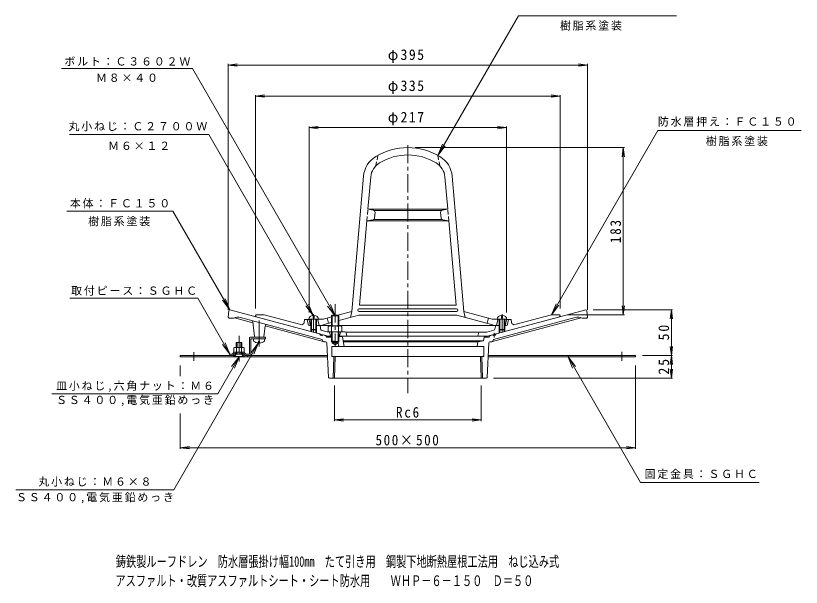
# Model space of a CAD drawing. Units: millimetres, scale not verified. Extents: x -445 to 418, y -549 to 525.
# Drawn here: x -445 to 418, y -549 to 79 of the extents above; entities that cross this region are included whole.
import ezdxf
from ezdxf.enums import TextEntityAlignment as Align

# ---------------------------------------------------------------- set-up
doc = ezdxf.new("R2010")
doc.units = ezdxf.units.MM
doc.header["$LTSCALE"] = 4
for name, pattern in [('CHAIN1', [8, 5, -1, 1, -1]), ('CHAIN2', [12, 9, -1, 1, -1]), ('DASHED1', [1.8, 1.2, -0.6]), ('DASHED2', [3, 2, -1])]:
    doc.linetypes.add(name, pattern=pattern)
for name, color, linetype, lineweight in [('A-0', 4, 'Continuous', 9), ('A-1', 6, 'Continuous', 9), ('A-2', 3, 'Continuous', 9), ('A-4', 7, 'Continuous', 9), ('A-5', 7, 'Continuous', 9), ('A-8', 2, 'Continuous', 9), ('A-9', 6, 'Continuous', 9), ('A-A', 2, 'Continuous', 9), ('A-C', 2, 'Continuous', 9)]:
    doc.layers.add(name, color=color, linetype=linetype, lineweight=lineweight)
doc.layers.add('F-5_F-5ﾚｲﾔ', color=2, linetype='Continuous')
doc.styles.add('ＭＳ ゴシック', font='')
doc.styles.get('ＭＳ ゴシック').set_extended_font_data('MS Gothic')

msp = doc.modelspace()

# ---------------------------------------------------------------- linework, layer by layer
at = {"layer": 'A-0', "color": 3, "linetype": 'CHAIN1'}
msp.add_line((-14.49, -63.174), (-14.49, -335.557), dxfattribs=at)
at = {"layer": 'A-0'}
for p, q in [((-211.099, -245.082), (-211.99, -252.206)), ((-210.107, -244.206), (-209.99, -244.206)), ((-209.99, -244.206), (-111.568, -270.579)), ((181.01, -244.206), (82.589, -270.579)), ((181.128, -244.206), (181.01, -244.206)), ((182.12, -245.082), (183.01, -252.206)), ((-211.99, -252.206), (-210.99, -253.206)), ((-205.99, -253.206), (-210.99, -253.206)), ((-184.754, -258.215), (-205.002, -252.789)), ((-108.49, -276.58), (-198.376, -252.494)), ((-183.088, -273.316), (-184.84, -257.44)), ((78.528, -278.914), (176.023, -252.789)), ((79.51, -276.58), (169.397, -252.494)), ((177.01, -253.206), (182.01, -253.206)), ((183.01, -252.206), (182.01, -253.206)), ((-172.87, -273.344), (-171.302, -262.075)), ((-107.612, -278.886), (-171.253, -261.833)), ((-173.86, -274.206), (-182.094, -274.206)), ((-110.68, -271.549), (-110.983, -271.024)), ((-110.07, -272.015), (-109.424, -272.188)), ((-108.67, -272.091), (-108.158, -271.796)), ((-107.371, -271.703), (-104.49, -272.475)), ((-104.49, -272.475), (-104.067, -273.206)), ((-97.813, -273.206), (-104.067, -273.206)), ((-94.49, -273.206), (-94.49, -273.206)), ((-87.319, -273.206), (-91.166, -273.206)), ((-86.335, -274.028), (-84.49, -284.206)), ((69.51, -274.206), (68.51, -278.206)), ((69.51, -274.206), (74.51, -274.206)), ((75.51, -272.475), (74.51, -274.206)), ((78.447, -271.688), (75.51, -272.475)), ((79.676, -272.082), (79.163, -271.787)), ((81.093, -272.015), (80.428, -272.193)), ((81.701, -271.549), (81.989, -271.049)), ((-107.735, -278.562), (-108.49, -276.58)), ((-104.441, -279.206), (-106.8, -279.206)), ((-101.537, -318.256), (-103.442, -280.156)), ((-97.813, -280.614), (-97.813, -279.614)), ((-97.813, -280.614), (-91.166, -280.614)), ((-97.813, -280.614), (-94.49, -282.532)), ((-91.166, -280.614), (-94.49, -282.532)), ((-91.166, -279.614), (-91.166, -280.614)), ((68.51, -278.206), (-85.577, -278.206)), ((68.51, -278.206), (62.51, -279.206)), ((69.01, -284.206), (69.01, -295.206)), ((74.463, -280.156), (72.558, -318.256)), ((77.821, -279.206), (75.462, -279.206)), ((78.756, -278.562), (79.51, -276.58)), ((69.01, -295.206), (-97.99, -295.206)), ((-96.405, -319.206), (-95.655, -295.206)), ((-94.926, -319.206), (-94.176, -295.206)), ((65.946, -319.206), (65.196, -295.206)), ((67.425, -319.206), (66.675, -295.206)), ((71.559, -319.206), (-100.538, -319.206))]:
    msp.add_line(p, q, dxfattribs=at)
at = {"layer": 'A-0', "linetype": 'CHAIN2'}
msp.add_line((-177.99, -284.324), (-177.99, -255.843), dxfattribs=at)
at = {"layer": 'A-0', "linetype": 'DASHED2'}
for p, q in [((-104.067, -273.206), (-103.49, -274.206)), ((-98.49, -274.206), (-103.49, -274.206)), ((-90.49, -284.206), (-91.49, -279.206))]:
    msp.add_line(p, q, dxfattribs=at)
at = {"layer": 'A-0', "linetype": 'CHAIN1'}
for p, q in [((-94.49, -283.466), (-94.49, -270.62)), ((80.51, -269.414), (80.51, -274.396))]:
    msp.add_line(p, q, dxfattribs=at)
at = {"layer": 'A-0', "linetype": 'DASHED2'}
msp.add_lwpolyline([(-98.49, -274.206), (-97.49, -278.206), (-91.49, -279.206)], dxfattribs=at)
at = {"layer": 'A-0'}
for points in [[(69.01, -284.206), (-97.99, -284.206), (-97.99, -295.206)], [(61.51, -284.206), (62.51, -279.206), (-85.396, -279.206)]]:
    msp.add_lwpolyline(points, dxfattribs=at)
for centre, radius, start, end in [((-210.107, -245.206), 1, 90, 172.87498), ((181.128, -245.206), 1, 7.12502, 90), ((-201.223, -263.12), 11, 74.99971, 115.67975), ((-186.828, -257.659), 2, 6.29668, 74.99971), ((172.244, -263.12), 11, 64.32025, 105.00029), ((-169.321, -262.35), 2, 74.99971, 172.07847), ((-182.094, -273.206), 1, 186.29668, 270), ((-173.86, -273.206), 1, 270, 352.07847), ((-111.839, -271.541), 1, 29.99998, 74.99947), ((-109.814, -271.049), 1, 209.99876, 255.00769), ((-109.165, -271.222), 1, 255.00769, 299.99805), ((-107.658, -272.662), 1, 73.35294, 119.99487), ((-87.319, -274.206), 1, 10.27506, 90), ((78.679, -272.662), 1, 60.00513, 105.00365), ((80.186, -271.222), 1, 240.00195, 284.99231), ((80.835, -271.049), 1, 284.99231, 330.00124), ((82.86, -271.541), 1, 105.00053, 150.00002), ((-106.8, -278.206), 1, 200.84566, 270), ((-104.441, -280.206), 1, 2.86241, 90), ((75.462, -280.206), 1, 90, 177.13759), ((77.821, -278.206), 1, 270, 339.15434), ((-100.538, -318.206), 1, 182.86241, 270), ((71.559, -318.206), 1, 270, 357.13759)]:
    msp.add_arc(centre, radius, start, end, dxfattribs=at)
at = {"layer": 'A-1'}
for p, q in [((-181.99, -250.672), (-181.49, -249.672)), ((-172.199, -249.672), (-181.49, -249.672)), ((-132.228, -260.383), (-172.199, -249.672)), ((103.249, -260.383), (143.22, -249.672)), ((143.22, -249.672), (152.51, -249.672)), ((153.01, -250.672), (152.51, -249.672)), ((-180.089, -252.217), (-101.884, -273.172)), ((-128.486, -257.936), (-127.99, -254.672)), ((-122.49, -254.672), (-127.99, -254.672)), ((-124.007, -259.947), (-124.99, -254.672)), ((151.109, -252.217), (72.905, -273.172)), ((93.51, -254.672), (99.01, -254.672)), ((95.028, -259.947), (96.01, -254.672)), ((99.506, -257.936), (99.01, -254.672)), ((-120.49, -261.172), (-122.532, -261.172)), ((-120.99, -265.756), (-120.99, -268.053)), ((-120.49, -266.256), (-120.49, -268.187)), ((-110.99, -261.172), (-115.49, -261.172)), ((-115.49, -266.256), (-115.49, -269.526)), ((-114.99, -265.756), (-114.99, -269.66)), ((-109.99, -266.341), (-110.99, -261.172)), ((-109.99, -266.341), (-103.157, -268.172)), ((80.104, -266.584), (72.312, -268.672)), ((81.775, -262.387), (81.189, -265.42)), ((83.248, -261.172), (86.01, -261.172)), ((86.01, -265.756), (86.01, -269.66)), ((86.51, -266.256), (86.51, -269.526)), ((91.51, -266.256), (91.51, -268.187)), ((92.01, -261.172), (93.553, -261.172)), ((92.01, -265.756), (92.01, -268.053)), ((-83.719, -268.172), (-103.157, -268.172)), ((-98.49, -273.172), (-101.884, -273.172)), ((-100.49, -268.172), (-99.49, -273.172)), ((-94.49, -273.172), (-94.49, -273.172)), ((72.905, -273.172), (-90.49, -273.172)), ((-88.49, -268.172), (-89.49, -273.172)), ((72.312, -268.672), (-82.601, -268.672)), ((-82.248, -269.378), (-81.49, -273.172)), ((63.51, -268.672), (62.51, -273.172))]:
    msp.add_line(p, q, dxfattribs=at)
for centre, radius, start, end in [((-179.312, -249.319), 3, 206.81002, 254.99971), ((-131.452, -257.485), 3, 254.99971, 351.35614), ((102.472, -257.485), 3, 188.64386, 285.00029), ((150.333, -249.319), 3, 285.00029, 333.18998), ((-122.532, -259.672), 1.5, 190.55277, 270), ((-112.227, -262.672), 1.5, 10.94869, 90), ((-108.695, -265.135), 1.5, 190.94869, 254.99971), ((79.716, -265.135), 1.5, 285.00029, 349.05131), ((83.248, -262.672), 1.5, 90, 169.05131), ((93.553, -259.672), 1.5, 270, 349.44723), ((-83.719, -269.672), 1.5, 11.30993, 90)]:
    msp.add_arc(centre, radius, start, end, dxfattribs=at)
at = {"layer": 'A-2', "linetype": 'DASHED1'}
for p, q in [((-47.49, -74.54), (-49.49, -85.751)), ((18.51, -74.54), (20.51, -85.751)), ((-59.435, -146.496), (-58.297, -133.496)), ((30.455, -146.496), (29.318, -133.496))]:
    msp.add_line(p, q, dxfattribs=at)
at = {"layer": 'A-2'}
for p, q in [((-76.156, -245.839), (-63.168, -97.38)), ((-58.297, -133.496), (-55.198, -98.077)), ((29.318, -133.496), (26.219, -98.077)), ((47.177, -245.839), (34.189, -97.38)), ((29.318, -133.496), (-58.297, -133.496)), ((-52.175, -134.659), (-58.297, -133.496)), ((22.406, -134.996), (-51.385, -134.996)), ((-51.14, -143.479), (-50.555, -136.798)), ((22.161, -143.479), (21.576, -136.798)), ((23.196, -134.659), (29.318, -133.496)), ((-52.771, -145.271), (-59.434, -146.496)), ((30.455, -146.496), (-59.434, -146.496)), ((23.086, -144.996), (-52.066, -144.996)), ((23.792, -145.271), (30.455, -146.496)), ((38.548, -238.996), (30.455, -146.496)), ((-76.156, -245.839), (-90.49, -249.679)), ((-68.49, -249.996), (-90.49, -255.891)), ((-76.156, -245.839), (-77.656, -252.452)), ((39.51, -249.996), (-68.49, -249.996)), ((38.898, -242.996), (-67.877, -242.996)), ((38.898, -245.996), (-67.877, -245.996)), ((47.177, -245.839), (48.677, -252.452)), ((47.177, -245.839), (78.278, -254.172)), ((-122.99, -255.172), (-121.99, -254.172)), ((-121.774, -260.036), (-122.99, -255.172)), ((-107.257, -254.172), (-121.99, -254.172)), ((-113.49, -255.172), (-112.49, -254.172)), ((-113.49, -255.172), (-111.99, -261.172)), ((-98.49, -251.823), (-107.257, -254.172)), ((-98.49, -258.035), (-106.491, -260.179)), ((-102.99, -253.029), (-101.49, -258.838)), ((74.01, -253.029), (72.51, -258.838)), ((78.278, -254.172), (93.01, -254.172)), ((84.51, -255.172), (83.01, -261.172)), ((84.51, -255.172), (83.51, -254.172)), ((92.794, -260.036), (94.01, -255.172)), ((94.01, -255.172), (93.01, -254.172)), ((-112.246, -261.172), (-98.49, -261.172)), ((-106.491, -260.179), (-109.49, -261.172)), ((83.266, -261.172), (-90.49, -261.172))]:
    msp.add_line(p, q, dxfattribs=at)
for points in [[(38.548, -238.996), (-67.527, -238.996), (-59.435, -146.496)], [(39.51, -249.996), (77.51, -260.178), (80.51, -261.172)]]:
    msp.add_lwpolyline(points, dxfattribs=at)
for centre, radius, start, end in [((-14.49, -133.996), 68, 58.69301, 121.30699), ((-35.274, -99.82), 28, 121.30701, 175.00002), ((-14.49, -133.996), 60, 58.69301, 121.30699), ((6.295, -99.82), 28, 4.99998, 58.69299), ((-35.274, -99.82), 20, 121.30701, 175.00002), ((6.295, -99.82), 20, 4.99998, 58.69299), ((-52.548, -136.623), 2, 355.0002, 79.24808), ((23.569, -136.623), 2, 100.75192, 184.9998), ((-53.132, -143.304), 2, 280.41397, 355.0002), ((24.153, -143.304), 2, 184.9998, 259.58603), ((-67.877, -244.496), 1.5, 90, 270), ((38.898, -244.496), 1.5, 270, 90), ((-120.318, -259.672), 1.5, 194.03487, 243.41801), ((91.339, -259.672), 1.5, 296.58199, 345.96513)]:
    msp.add_arc(centre, radius, start, end, dxfattribs=at)
at = {"layer": 'A-4'}
for p, q in [((-211.99, 24.676), (-202.075, 25.981)), ((183.01, 24.676), (173.096, 25.981)), ((-211.99, 25.876), (-211.99, -244.206)), ((-211.99, 24.676), (183.01, 24.676)), ((-211.99, 24.676), (-202.075, 23.37)), ((183.01, 24.676), (173.096, 23.37)), ((183.01, 25.876), (183.01, -244.206)), ((-181.99, -9.41), (-172.075, -8.105)), ((-181.99, -8.21), (-181.99, -242.672)), ((153.01, -9.41), (143.096, -8.105)), ((153.01, -8.21), (153.01, -242.672)), ((-181.99, -9.41), (153.01, -9.41)), ((-181.99, -9.41), (-172.075, -10.715)), ((153.01, -9.41), (143.096, -10.715)), ((-122.99, -43.927), (-113.075, -42.622)), ((-122.99, -42.727), (-122.99, -247.172)), ((94.01, -43.927), (84.096, -42.622)), ((94.01, -42.727), (94.01, -247.172)), ((-122.99, -43.927), (94.01, -43.927)), ((-122.99, -43.927), (-113.075, -45.232)), ((94.01, -43.927), (84.096, -45.232)), ((223.399, -65.996), (-6.49, -65.996)), ((222.199, -65.996), (220.894, -75.911)), ((222.199, -249.672), (222.199, -65.996)), ((222.199, -65.996), (223.505, -75.911)), ((222.199, -249.672), (220.894, -239.758)), ((222.199, -249.672), (223.505, -239.758)), ((223.399, -249.672), (160.51, -249.672)), ((276.339, -244.206), (189.01, -244.206)), ((275.139, -244.206), (273.834, -254.121)), ((275.139, -294.206), (275.139, -244.206)), ((275.139, -244.206), (276.444, -254.121)), ((275.139, -294.206), (273.834, -284.292)), ((275.139, -294.206), (276.444, -284.292)), ((276.339, -294.206), (243.51, -294.206)), ((275.139, -294.206), (273.834, -304.121)), ((275.139, -319.206), (275.139, -294.206)), ((275.139, -294.206), (276.444, -304.121)), ((-264.49, -316.974), (-264.49, -305.246)), ((235.51, -396.712), (235.51, -305.246)), ((275.139, -319.206), (273.834, -309.292)), ((275.139, -319.206), (276.444, -309.292)), ((276.339, -319.206), (79.559, -319.206)), ((-94.926, -366.224), (-94.926, -327.206)), ((65.946, -366.224), (65.946, -327.206)), ((-264.49, -396.712), (-264.49, -358.019)), ((-94.926, -365.024), (-85.011, -363.719)), ((-94.926, -365.024), (65.946, -365.024)), ((-94.926, -365.024), (-85.011, -366.33)), ((65.946, -365.024), (56.032, -363.719)), ((65.946, -365.024), (56.032, -366.33)), ((-264.49, -395.512), (-254.575, -394.207)), ((-264.49, -395.512), (235.51, -395.512)), ((-264.49, -395.512), (-254.575, -396.818)), ((235.51, -395.512), (225.596, -394.207)), ((235.51, -395.512), (225.596, -396.818))]:
    msp.add_line(p, q, dxfattribs=at)
at = {"layer": 'A-5'}
for p, q in [((-395.017, 20.93), (-251.282, 20.93)), ((-94.49, -250.642), (-251.282, 20.93)), ((-386.437, -51.693), (-233.15, -51.693)), ((-118.49, -250.29), (-233.15, -51.693)), ((143.22, -249.672), (260.229, -47.006)), ((260.229, -47.006), (417.835, -47.006)), ((18.51, -74.54), (23.613, -62.222)), ((18.51, -74.54), (26.627, -63.962)), ((-389.204, -135.862), (-272.542, -135.862)), ((-209.99, -244.206), (-272.542, -135.862)), ((-385.805, -231.357), (-245.352, -231.357)), ((-209.99, -292.606), (-245.352, -231.357)), ((-209.99, -244.206), (-215.092, -231.888)), ((-209.99, -244.206), (-218.107, -233.628)), ((-118.49, -250.29), (-126.607, -239.712)), ((-118.49, -250.29), (-123.592, -237.972)), ((-94.49, -250.642), (-102.607, -240.064)), ((-94.49, -250.642), (-99.592, -238.323)), ((143.22, -249.672), (148.322, -237.354)), ((143.22, -249.672), (151.337, -239.094)), ((-178.469, -280.395), (-271.622, -441.741)), ((-209.99, -292.606), (-218.107, -282.028)), ((-209.99, -292.606), (-215.092, -280.287)), ((-178.469, -280.395), (-186.585, -290.973)), ((-178.469, -280.395), (-183.571, -292.713)), ((-199.99, -295.806), (-223.346, -336.26)), ((-199.99, -295.806), (-208.107, -306.384)), ((-199.99, -295.806), (-205.092, -308.125)), ((161.51, -295.806), (166.613, -308.125)), ((161.51, -295.806), (169.627, -306.384)), ((161.51, -295.806), (241.177, -433.792)), ((-223.346, -336.26), (-405.652, -336.26)), ((241.177, -433.792), (371.545, -433.792)), ((-271.622, -441.741), (-445.361, -441.741))]:
    msp.add_line(p, q, dxfattribs=at)
msp.add_lwpolyline([(18.51, -74.54), (107.079, 78.865), (280.596, 78.865)], dxfattribs=at)
at = {"layer": 'A-8', "linetype": 'CHAIN1'}
for p, q in [((-199.99, -272.787), (-199.99, -300.983)), ((-249.49, -290.565), (-249.49, -300.219)), ((220.51, -290.346), (220.51, -300.169))]:
    msp.add_line(p, q, dxfattribs=at)
at = {"layer": 'A-8'}
for p, q in [((-204.621, -292.225), (-206.602, -294.206)), ((-203.49, -293.356), (-205.94, -295.806)), ((-196.99, -292.225), (-195.358, -292.225)), ((-196.49, -293.356), (-195.358, -292.225)), ((-196.49, -293.356), (-194.04, -295.806)), ((-195.358, -292.225), (-193.377, -294.206)), ((-264.49, -294.206), (-264.49, -295.806)), ((-206.602, -294.206), (-264.49, -294.206)), ((-205.94, -295.806), (-264.49, -295.806)), ((-194.04, -295.806), (-102.66, -295.806)), ((-193.377, -294.206), (-102.74, -294.206)), ((-190.49, -294.206), (-190.49, -295.806)), ((235.51, -295.806), (73.68, -295.806)), ((73.76, -294.206), (235.51, -294.206)), ((161.51, -294.206), (161.51, -295.806)), ((235.51, -294.206), (235.51, -295.806))]:
    msp.add_line(p, q, dxfattribs=at)
msp.add_lwpolyline([(-203.49, -293.356), (-204.621, -292.225), (-202.99, -292.225)], dxfattribs=at)
at = {"layer": 'A-9'}
for p, q in [((-188.59, -275.206), (-188.59, -292.606)), ((-187.59, -274.206), (-170.99, -274.206)), ((-186.99, -275.806), (-170.99, -275.806)), ((-186.99, -293.206), (-186.99, -275.806)), ((-170.99, -275.806), (-170.99, -274.206)), ((-209.99, -292.606), (-209.99, -294.206)), ((-207.403, -292.606), (-209.99, -292.606)), ((-207.403, -292.606), (-205.302, -290.506)), ((-206.74, -294.206), (-204.639, -292.106)), ((-202.99, -292.106), (-204.639, -292.106)), ((-203.49, -290.506), (-203.49, -292.106)), ((-195.34, -292.106), (-196.99, -292.106)), ((-196.49, -290.506), (-196.49, -292.106)), ((-193.24, -294.206), (-195.34, -292.106)), ((-188.59, -292.606), (-192.577, -292.606))]:
    msp.add_line(p, q, dxfattribs=at)
msp.add_lwpolyline([(-192.577, -292.606), (-194.677, -290.506), (-205.302, -290.506)], dxfattribs=at)
for centre, start, end in [((-187.59, -275.206), 90, 180), ((-187.99, -293.206), 270, 0)]:
    msp.add_arc(centre, 1, start, end, dxfattribs=at)
at = {"layer": 'A-A', "linetype": 'CHAIN1'}
msp.add_line((-94.49, -237.951), (-94.49, -283.114), dxfattribs=at)
at = {"layer": 'A-A'}
for p, q in [((-183.989, -278.406), (-183.989, -275.806)), ((-171.989, -278.406), (-171.989, -275.806)), ((-98.49, -268.172), (-98.49, -278.937)), ((-97.813, -268.172), (-97.813, -279.614)), ((-91.166, -268.172), (-91.166, -279.614)), ((-90.49, -268.172), (-90.49, -278.937)), ((-202.99, -279.806), (-196.99, -279.806)), ((-202.99, -285.506), (-202.99, -279.806)), ((-202.12, -285.506), (-202.12, -279.806)), ((-197.86, -285.506), (-197.86, -279.806)), ((-196.99, -285.506), (-196.99, -279.806)), ((-178.469, -278.406), (-177.51, -278.406)), ((-178.469, -280.395), (-178.469, -278.406)), ((-177.51, -280.395), (-177.51, -278.406)), ((-205.74, -285.997), (-205.74, -290.506)), ((-195.683, -285.506), (-204.297, -285.506)), ((-196.99, -292.856), (-202.99, -292.856)), ((-202.853, -285.997), (-202.853, -290.506)), ((-202.12, -292.856), (-202.12, -290.506)), ((-197.86, -292.856), (-197.86, -290.506)), ((-197.127, -285.997), (-197.127, -290.506)), ((-194.24, -285.997), (-194.24, -290.506)), ((-205.64, -295.806), (-194.34, -295.806)), ((-194.34, -295.806), (-194.34, -295.506))]:
    msp.add_line(p, q, dxfattribs=at)
msp.add_lwpolyline([(-90.49, -278.937), (-98.49, -278.937), (-97.813, -279.614), (-91.166, -279.614)], close=True, dxfattribs=at)
for points in [[(-202.99, -290.506), (-202.99, -292.856), (-205.64, -295.506)], [(-196.99, -290.506), (-196.99, -292.856), (-194.34, -295.506)], [(-205.64, -295.806), (-205.64, -295.506), (-194.34, -295.506)]]:
    msp.add_lwpolyline(points, dxfattribs=at)
for centre, radius, start, end in [((-177.99, -270.406), 10, 233.13013, 267.25438), ((-177.99, -270.406), 10, 272.74562, 306.86987), ((-204.297, -287.874), 2.368, 52.44278, 127.55722), ((-199.99, -294.104), 8.598, 70.548, 109.452), ((-195.683, -287.874), 2.368, 52.44278, 127.55722)]:
    msp.add_arc(centre, radius, start, end, dxfattribs=at)
at = {"layer": 'A-C'}
for p, q in [((-118.49, -250.29), (-118.49, -253.172)), ((-117.49, -250.29), (-117.49, -253.172)), ((-97.813, -261.756), (-97.813, -249.965)), ((-91.166, -261.756), (-91.166, -249.965)), ((88.51, -250.29), (88.51, -253.172)), ((89.51, -250.29), (89.51, -253.172)), ((-121.99, -254.172), (-123.24, -254.172)), ((-120.99, -254.172), (-120.99, -265.672)), ((-120.49, -254.172), (-120.49, -266.172)), ((-117.49, -253.172), (-118.49, -253.172)), ((-115.49, -254.172), (-115.49, -266.172)), ((-114.99, -254.172), (-114.99, -265.672)), ((-98.49, -261.756), (-98.49, -250.642)), ((-90.49, -261.756), (-90.49, -250.642)), ((86.01, -254.172), (86.01, -265.672)), ((86.51, -254.172), (86.51, -266.172)), ((88.51, -253.172), (89.51, -253.172)), ((91.51, -254.172), (91.51, -266.172)), ((92.01, -254.172), (92.01, -265.672)), ((93.01, -254.172), (94.26, -254.172)), ((-114.99, -265.672), (-120.99, -265.672)), ((-120.99, -265.672), (-120.49, -266.172)), ((-115.49, -266.172), (-120.49, -266.172)), ((-114.99, -265.672), (-115.49, -266.172)), ((-101.99, -262.478), (-101.99, -268.172)), ((-100.113, -261.756), (-88.866, -261.756)), ((-98.237, -262.478), (-98.237, -268.172)), ((-90.742, -262.478), (-90.742, -268.172)), ((-86.99, -262.478), (-86.99, -268.172)), ((86.01, -265.672), (92.01, -265.672)), ((86.01, -265.672), (86.51, -266.172)), ((86.51, -266.172), (91.51, -266.172)), ((92.01, -265.672), (91.51, -266.172))]:
    msp.add_line(p, q, dxfattribs=at)
at = {"layer": 'A-C', "linetype": 'CHAIN1'}
for p, q in [((-117.99, -248.99), (-117.99, -268.773)), ((89.01, -248.99), (89.01, -268.773))]:
    msp.add_line(p, q, dxfattribs=at)
at = {"layer": 'A-C'}
msp.add_lwpolyline([(-90.49, -250.642), (-98.49, -250.642), (-97.813, -249.965), (-91.166, -249.965)], close=True, dxfattribs=at)
for centre, radius, start, end in [((-100.113, -264.556), 2.8, 47.92557, 132.07463), ((-94.49, -271.845), 10.089, 68.19786, 111.80214), ((-88.866, -264.556), 2.8, 47.92572, 132.07428)]:
    msp.add_arc(centre, radius, start, end, dxfattribs=at)
for centre, major_axis, start_param, end_param in [((-117.99, -254.172), (-5.25, 0), 4.807777, 6.2831853), ((-117.99, -254.172), (-5.25, 0), 3.1415927, 4.6170009), ((89.01, -254.172), (5.25, 0), 1.6661844, 3.1415927), ((89.01, -254.172), (5.25, 0), 6.2831853, 7.7585933)]:
    msp.add_ellipse(centre, major_axis=major_axis, ratio=0.7428, start_param=start_param, end_param=end_param, dxfattribs=at)

# ---------------------------------------------------------------- texts
at = {"layer": 'A-4', "color": 2, "char_height": 11.73, "attachment_point": 7, "style": 'ＭＳ ゴシック'}
for s, insert in [('\\T1.21;\\W0.95;φ395', (-36.49, 27.076)), ('\\T1.21;\\W0.95;φ335', (-36.49, -7.01)), ('\\T1.21;\\W0.95;φ217', (-36.49, -41.527)), ('\\T1.27;\\W0.9;Rc6', (-27.49, -362.624)), ('\\T1.24;\\W0.9;500×500', (-49.99, -393.112))]:
    msp.add_mtext(s, dxfattribs=dict(at, insert=insert))
at = {"layer": 'A-4', "color": 2, "char_height": 11.73, "attachment_point": 7, "rotation": 90, "style": 'ＭＳ ゴシック'}
for s, insert in [('\\T1.27;\\W0.9;183', (219.799, -170.834)), ('\\T1.27;\\W0.95;50', (272.739, -277.706)), ('\\T1.27;\\W0.95;25', (272.739, -315.206))]:
    msp.add_mtext(s, dxfattribs=dict(at, insert=insert))
at = {"layer": 'A-5', "char_height": 8.798, "attachment_point": 7, "style": 'ＭＳ ゴシック'}
for s, insert in [('\\T1.17;樹脂系塗装', (152.656, 62.529)), ('\\T1.17;ボルト：Ｃ３６０２Ｗ', (-391.844, 23.655)), ('\\T1.17;Ｍ８×４０', (-357.15, 6.12)), ('\\T1.17;防水層押え：ＦＣ１５０', (260.278, -42.853)), ('\\T1.17;丸小ねじ：Ｃ２７００Ｗ', (-387.332, -48.009)), ('\\T1.17;Ｍ６×１２', (-343.793, -68.613)), ('\\T1.17;樹脂系塗装', (312.987, -64.347)), ('\\T1.17;本体：ＦＣ１５０', (-385.901, -132.581)), ('\\T1.17;樹脂系塗装', (-365.778, -152.307)), ('\\T1.17;取付ピース：ＳＧＨＣ', (-384.47, -228.56)), ('\\T1.17;皿小ねじ,六角ナット：Ｍ６', (-400.999, -334.186)), ('\\T1.17;ＳＳ４００,電気亜鉛めっき', (-400.999, -349.811)), ('\\T1.17;固定金具：ＳＧＨＣ', (245.622, -429.798)), ('\\T1.17;丸小ねじ：Ｍ６×８', (-420.492, -438.2)), ('\\T1.17;ＳＳ４００,電気亜鉛めっき', (-444.992, -456.598))]:
    msp.add_mtext(s, dxfattribs=dict(at, insert=insert))
at = {"layer": 'F-5_F-5ﾚｲﾔ', "style": 'ＭＳ ゴシック', "width": 0.7}
for s, p in [('鋳鉄製ルーフドレン\u3000防水層張掛け幅100mm\u3000たて引き用\u3000鋼製下地断熱屋根工法用\u3000ねじ込み式', (-335.338, -529.819)), ('アスファルト・改質アスファルトシート・シート防水用\u3000\u3000ＷＨＰ－６－１５０\u3000Ｄ＝５０', (-335.765, -550.913))]:
    msp.add_text(s, height=11.73, dxfattribs=at).set_placement(p, align=Align.BOTTOM_LEFT)

doc.saveas('drawing.dxf')
